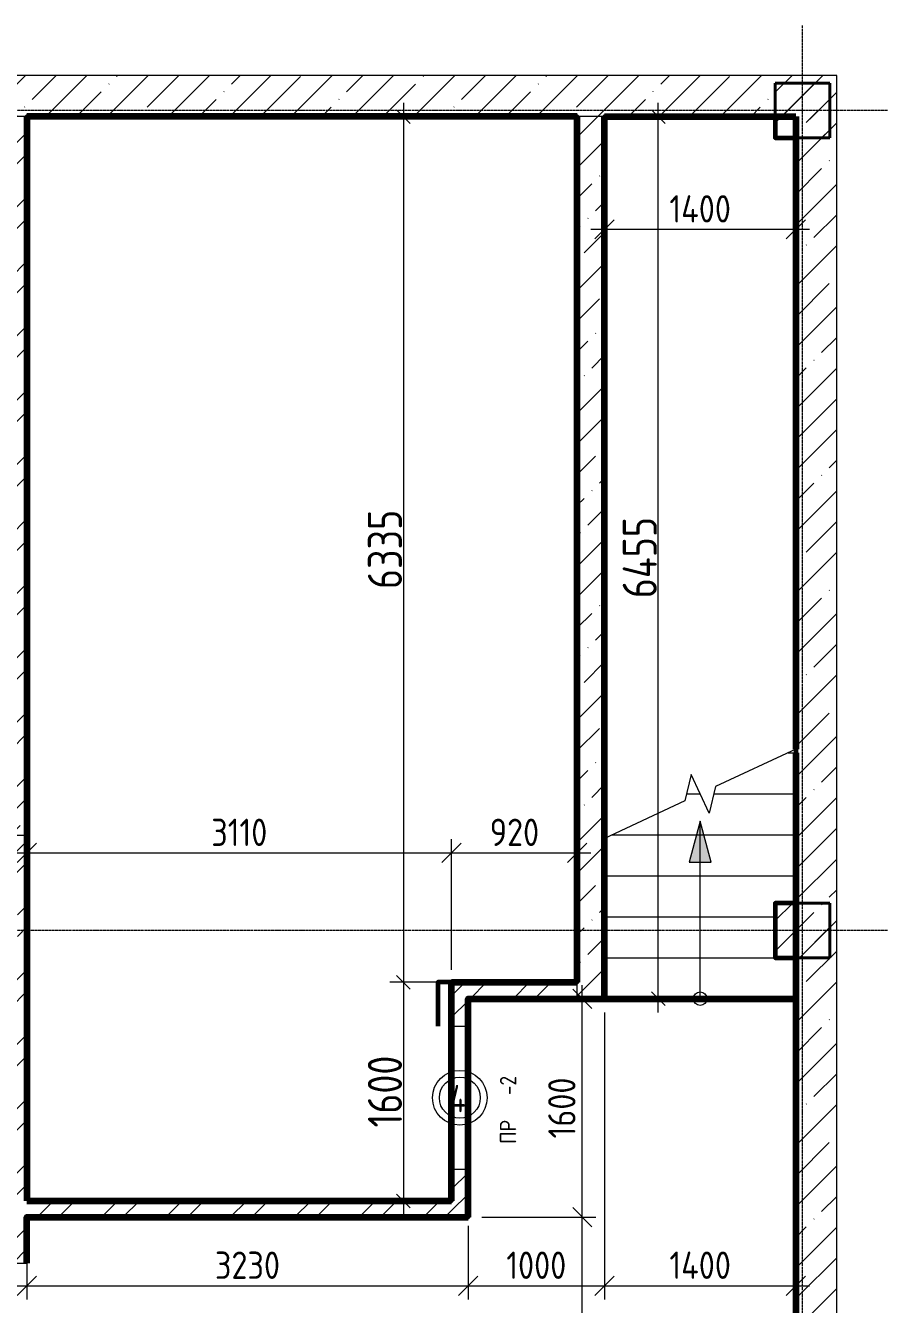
# Model space of a CAD drawing. Header units: millimetres. Extents: x -56773 to 221258, y -262288 to 26541.
# Drawn here: x 55910 to 62221, y 667 to 10027 of the extents above; entities that cross this region are included whole.
import ezdxf

# ---------------------------------------------------------------- set-up
doc = ezdxf.new("R2010")
doc.units = ezdxf.units.MM
doc.linetypes.add('ADSK_Линия сетки', pattern=[25, 20, -2.5, 0, -2.5])
for name, color, linetype, lineweight in [('3.1 Штукатурка для инвесторов', 5, 'Continuous', 60), ('3.2) Штук 4 вып Сентябрь', 162, 'Continuous', 120), ('4.3)Шпакл баз сент инв подв и 1 эт', 6, 'Continuous', 60), ('Лестницы', 7, 'Continuous', 9), ('Марки', 7, 'Continuous', 20), ('Марки дверей', 7, 'Continuous', 20), ('Несущие колонны', 7, 'Continuous', 18), ('Оси', 7, 'Continuous', 9), ('Размеры', 7, 'Continuous', 9), ('Стены внутренние', 7, 'Continuous', 18), ('Стены наружные', 7, 'Continuous', 18), ('Стены штриховка', 7, 'Continuous', 9), ('Стрелки вверх', 7, 'Continuous', 18)]:
    doc.layers.add(name, color=color, linetype=linetype, lineweight=lineweight)
doc.styles.add('GOST Common_3', font='', dxfattribs={"width": 0.9, "height": 200})
doc.styles.add('GOST Common_5', font='', dxfattribs={"width": 0.85, "height": 250})
doc.styles.add('GOST Common_9', font='', dxfattribs={"width": 0.9, "height": 120})
doc.styles.add('GOST Common_B', font='', dxfattribs={"width": 0.8, "height": 200})
doc.styles.get('GOST Common_3').set_extended_font_data('GOST Common')
doc.styles.get('GOST Common_5').set_extended_font_data('GOST Common')
doc.styles.get('GOST Common_9').set_extended_font_data('GOST Common')
doc.styles.get('GOST Common_B').set_extended_font_data('GOST Common', bold=True)
doc.dimstyles.new('ADSK_Основной_2_0_2', dxfattribs={"dimscale": 304.8, "dimtxt": 201.142999, "dimasz": 0.463911, "dimexe": 0.328084, "dimexo": 0.328084, "dimgap": 0.164042, "dimtad": 1, "dimdec": 3, "dimrnd": 0.001, "dimdsep": 46, "dimtxsty": 'GOST Common_3', "dimblk1": 'OBLIQUE', "dimblk2": 'OBLIQUE', "dimsah": 1, "dimcen": 0.09, "dimdle": 0.328084, "dimazin": 2, "dimtfac": 1, "dimtdec": 4, "dimtix": 1, "dimtmove": 0, "dimatfit": 3, "dimfxl": 1, "dimtvp": 1, "dimtolj": 1, "dimtzin": 0, "dimlwd": 20, "dimlwe": 20, "dimarcsym": 2})
doc.dimstyles.new('ADSK_Основной_окр', dxfattribs={"dimscale": 304.8, "dimtxt": 251.428749, "dimasz": 0.328084, "dimexe": 0.328084, "dimexo": 0.328084, "dimgap": 0.032808, "dimtad": 1, "dimdec": 0, "dimrnd": 5, "dimdsep": 46, "dimtxsty": 'GOST Common_5', "dimblk1": 'OBLIQUE', "dimblk2": 'OBLIQUE', "dimsah": 1, "dimcen": 0.09, "dimdle": 0.328084, "dimazin": 2, "dimtfac": 1, "dimtdec": 4, "dimtix": 1, "dimtmove": 0, "dimatfit": 3, "dimfxl": 1, "dimtvp": 1, "dimtolj": 1, "dimtzin": 0, "dimlwd": 20, "dimlwe": 20, "dimarcsym": 2})
pattern_1 = [(45, (0, 0), (-224.5064, 224.5064), []), (45, (224.5, 0), (-224.5064, 224.5064), [396.875, -79.375, 3.353, -76.022])]
pattern_2 = [(45, (0, 0), (-235.7317, 235.7317), []), (45, (157.15, 0), (-235.7317, 235.7317), [])]

# ---------------------------------------------------------------- blocks, each defined once
blk = doc.blocks.new('ADSK_КолоннаЖБ_Прямоугольная - 400x400 мм-1809659-Кладочный план подвала')
at = {"layer": 'Несущие колонны', "lineweight": 40}
for p, q in [((-200, 200), (200, 200)), ((-200, -200), (-200, 200)), ((200, 200), (200, -200)), ((200, -200), (-200, -200))]:
    blk.add_line(p, q, dxfattribs=at)
blk = doc.blocks.new('М_двери1 - Марка экземпляра 2-3719212-Кладочный план подвала')
at = {"layer": 'Марки дверей'}
for radius in [2, 1.5]:
    blk.add_circle((0, 0), radius, dxfattribs=at)
blk = doc.blocks.new('_Oblique')
at = {"color": 0, "linetype": 'ByBlock', "lineweight": -2}
blk.add_line((-0.5, -0.5), (0.5, 0.5), dxfattribs=at)
blk = doc.blocks.new('DIMBLOCK419-Кладочный план подвала')
at = {"layer": 'Defpoints', "color": 0, "lineweight": 25, "transparency": 16777216}
for p in [(55920, 1425), (59150, 1343), (59150, 804)]:
    blk.add_point(p, dxfattribs=at)
at = {"layer": 'Размеры', "color": 0, "lineweight": 20, "transparency": 16777216}
for p, q in [((55920, 1325), (55920, 704)), ((59150, 1243), (59150, 704)), ((55820, 804), (59250, 804))]:
    blk.add_line(p, q, dxfattribs=at)
at = {"layer": 'Размеры', "color": 0, "lineweight": 20, "transparency": 16777216, "xscale": 141.4, "yscale": 141.4, "zscale": 141.4, "rotation": 180}
blk.add_blockref('_Oblique', (55920, 804), dxfattribs=at)
at = {"layer": 'Размеры', "color": 0, "lineweight": 20, "transparency": 16777216, "xscale": 141.4, "yscale": 141.4, "zscale": 141.4}
blk.add_blockref('_Oblique', (59150, 804), dxfattribs=at)
at = {"layer": 'Размеры', "color": 0, "lineweight": 9, "transparency": 16777216, "insert": (57535, 954), "char_height": 200, "width": 605.475, "attachment_point": 5, "style": 'GOST Common_3'}
blk.add_mtext('\\A1;3230', dxfattribs=at)
blk = doc.blocks.new('DIMBLOCK420-Кладочный план подвала')
at = {"layer": 'Defpoints', "color": 0, "lineweight": 25, "transparency": 16777216}
for p in [(60150, 2905), (59150, 1343), (60150, 804)]:
    blk.add_point(p, dxfattribs=at)
at = {"layer": 'Размеры', "color": 0, "lineweight": 20, "transparency": 16777216}
for p, q in [((60150, 2805), (60150, 704)), ((59150, 1243), (59150, 704)), ((59050, 804), (60250, 804))]:
    blk.add_line(p, q, dxfattribs=at)
at = {"layer": 'Размеры', "color": 0, "lineweight": 20, "transparency": 16777216, "xscale": 141.4, "yscale": 141.4, "zscale": 141.4, "rotation": 180}
blk.add_blockref('_Oblique', (59150, 804), dxfattribs=at)
at = {"layer": 'Размеры', "color": 0, "lineweight": 20, "transparency": 16777216, "xscale": 141.4, "yscale": 141.4, "zscale": 141.4}
blk.add_blockref('_Oblique', (60150, 804), dxfattribs=at)
at = {"layer": 'Размеры', "color": 0, "lineweight": 9, "transparency": 16777216, "insert": (59650, 954), "char_height": 200, "width": 560.473, "attachment_point": 5, "style": 'GOST Common_3'}
blk.add_mtext('\\A1;1000', dxfattribs=at)
blk = doc.blocks.new('DIMBLOCK421-Кладочный план подвала')
at = {"layer": 'Defpoints', "color": 0, "lineweight": 25, "transparency": 16777216}
for p in [(60150, 2905), (61550, 904), (61550, 804)]:
    blk.add_point(p, dxfattribs=at)
at = {"layer": 'Размеры', "color": 0, "lineweight": 20, "transparency": 16777216}
for p, q in [((60150, 2805), (60150, 704)), ((60050, 804), (61650, 804)), ((61550, 804), (61550, 704))]:
    blk.add_line(p, q, dxfattribs=at)
at = {"layer": 'Размеры', "color": 0, "lineweight": 20, "transparency": 16777216, "xscale": 141.4, "yscale": 141.4, "zscale": 141.4, "rotation": 180}
blk.add_blockref('_Oblique', (60150, 804), dxfattribs=at)
at = {"layer": 'Размеры', "color": 0, "lineweight": 20, "transparency": 16777216, "xscale": 141.4, "yscale": 141.4, "zscale": 141.4}
blk.add_blockref('_Oblique', (61550, 804), dxfattribs=at)
at = {"layer": 'Размеры', "color": 0, "lineweight": 9, "transparency": 16777216, "insert": (60850, 954), "char_height": 200, "width": 580.928, "attachment_point": 5, "style": 'GOST Common_3'}
blk.add_mtext('\\A1;1400', dxfattribs=at)
blk = doc.blocks.new('DIMBLOCK422-Кладочный план подвала')
at = {"layer": 'Defpoints', "color": 0, "lineweight": 25, "transparency": 16777216}
for p in [(59150, 1305), (59987.1, 1305), (59887.1, -1195)]:
    blk.add_point(p, dxfattribs=at)
at = {"layer": 'Размеры', "color": 0, "lineweight": 20, "transparency": 16777216}
for p, q in [((59987.1, -1295), (59987.1, 1405)), ((59250, 1305), (60087.1, 1305)), ((59987.1, -1195), (60087.1, -1195))]:
    blk.add_line(p, q, dxfattribs=at)
at = {"layer": 'Размеры', "color": 0, "lineweight": 20, "transparency": 16777216, "xscale": 141.4, "yscale": 141.4, "zscale": 141.4}
for p, rotation in [((59987.1, 1305), 90), ((59987.1, -1195), 270)]:
    blk.add_blockref('_Oblique', p, dxfattribs=dict(at, rotation=rotation))
at = {"layer": 'Размеры', "color": 0, "lineweight": 9, "transparency": 16777216, "insert": (59837.1, 55), "char_height": 200, "width": 605.475, "attachment_point": 5, "rotation": 90, "style": 'GOST Common_3'}
blk.add_mtext('\\A1;2500', dxfattribs=at)
blk = doc.blocks.new('DIMBLOCK423-Кладочный план подвала')
at = {"layer": 'Defpoints', "color": 0, "lineweight": 25, "transparency": 16777216}
for p in [(59887.1, 2905), (59987.1, 2905), (59150, 1305)]:
    blk.add_point(p, dxfattribs=at)
at = {"layer": 'Размеры', "color": 0, "lineweight": 20, "transparency": 16777216}
for p, q in [((59987.1, 1205), (59987.1, 3005)), ((59987.1, 2905), (60087.1, 2905)), ((59250, 1305), (60087.1, 1305))]:
    blk.add_line(p, q, dxfattribs=at)
at = {"layer": 'Размеры', "color": 0, "lineweight": 20, "transparency": 16777216, "xscale": 141.4, "yscale": 141.4, "zscale": 141.4}
for p, rotation in [((59987.1, 2905), 90), ((59987.1, 1305), 270)]:
    blk.add_blockref('_Oblique', p, dxfattribs=dict(at, rotation=rotation))
at = {"layer": 'Размеры', "color": 0, "lineweight": 9, "transparency": 16777216, "insert": (59837.1, 2105), "char_height": 200, "width": 560.473, "attachment_point": 5, "rotation": 90, "style": 'GOST Common_3'}
blk.add_mtext('\\A1;1600', dxfattribs=at)
blk = doc.blocks.new('DIMBLOCK424-Кладочный план подвала')
at = {"layer": 'Defpoints', "color": 0, "lineweight": 25, "transparency": 16777216}
for p in [(60472, 9361.7), (60542.7, 9361.7), (60150, 2905)]:
    blk.add_point(p, dxfattribs=at)
at = {"layer": 'Размеры', "color": 0, "lineweight": 20, "transparency": 16777216}
for p, q in [((60542.7, 2805), (60542.7, 9461.7)), ((60572, 9361.7), (60642.7, 9361.7)), ((60250, 2905), (60642.7, 2905))]:
    blk.add_line(p, q, dxfattribs=at)
at = {"layer": 'Размеры', "color": 0, "lineweight": 20, "transparency": 16777216, "xscale": 100, "yscale": 100, "zscale": 100}
for p, rotation in [((60542.7, 9361.7), 90), ((60542.7, 2905), 270)]:
    blk.add_blockref('_Oblique', p, dxfattribs=dict(at, rotation=rotation))
at = {"layer": 'Размеры', "color": 0, "lineweight": 9, "transparency": 16777216, "insert": (60407.7, 6133.3), "char_height": 250, "width": 721.047, "attachment_point": 5, "rotation": 90, "style": 'GOST Common_5'}
blk.add_mtext('\\A1;6455', dxfattribs=at)
blk = doc.blocks.new('DIMBLOCK425-Кладочный план подвала')
at = {"layer": 'Defpoints', "color": 0, "lineweight": 25, "transparency": 16777216}
for p in [(61550, 8536.1), (60150, 7705), (61550, 7705)]:
    blk.add_point(p, dxfattribs=at)
at = {"layer": 'Размеры', "color": 0, "lineweight": 20, "transparency": 16777216}
for p, q in [((60150, 7805), (60150, 8636.1)), ((61550, 7805), (61550, 8636.1)), ((60050, 8536.1), (61650, 8536.1))]:
    blk.add_line(p, q, dxfattribs=at)
at = {"layer": 'Размеры', "color": 0, "lineweight": 20, "transparency": 16777216, "xscale": 141.4, "yscale": 141.4, "zscale": 141.4, "rotation": 180}
blk.add_blockref('_Oblique', (60150, 8536.1), dxfattribs=at)
at = {"layer": 'Размеры', "color": 0, "lineweight": 20, "transparency": 16777216, "xscale": 141.4, "yscale": 141.4, "zscale": 141.4}
blk.add_blockref('_Oblique', (61550, 8536.1), dxfattribs=at)
at = {"layer": 'Размеры', "color": 0, "lineweight": 9, "transparency": 16777216, "insert": (60850, 8686.1), "char_height": 200, "width": 580.928, "attachment_point": 5, "style": 'GOST Common_3'}
blk.add_mtext('\\A1;1400', dxfattribs=at)
blk = doc.blocks.new('DIMBLOCK426-Кладочный план подвала')
at = {"layer": 'Defpoints', "color": 0, "lineweight": 25, "transparency": 16777216}
for p in [(55920, 4072.5), (59030, 3972.5), (59030, 3017)]:
    blk.add_point(p, dxfattribs=at)
at = {"layer": 'Размеры', "color": 0, "lineweight": 20, "transparency": 16777216}
for p, q in [((59030, 3117), (59030, 4072.5)), ((55820, 3972.5), (59130, 3972.5)), ((55920, 3972.5), (55920, 3872.5))]:
    blk.add_line(p, q, dxfattribs=at)
at = {"layer": 'Размеры', "color": 0, "lineweight": 20, "transparency": 16777216, "xscale": 141.4, "yscale": 141.4, "zscale": 141.4, "rotation": 180}
blk.add_blockref('_Oblique', (55920, 3972.5), dxfattribs=at)
at = {"layer": 'Размеры', "color": 0, "lineweight": 20, "transparency": 16777216, "xscale": 141.4, "yscale": 141.4, "zscale": 141.4}
blk.add_blockref('_Oblique', (59030, 3972.5), dxfattribs=at)
at = {"layer": 'Размеры', "color": 0, "lineweight": 9, "transparency": 16777216, "insert": (57475, 4122.5), "char_height": 200, "width": 515.472, "attachment_point": 5, "style": 'GOST Common_3'}
blk.add_mtext('\\A1;3110', dxfattribs=at)
blk = doc.blocks.new('DIMBLOCK427-Кладочный план подвала')
at = {"layer": 'Defpoints', "color": 0, "lineweight": 25, "transparency": 16777216}
for p in [(59950, 4072.5), (59950, 3972.5), (59030, 3017)]:
    blk.add_point(p, dxfattribs=at)
at = {"layer": 'Размеры', "color": 0, "lineweight": 20, "transparency": 16777216}
for p, q in [((59030, 3117), (59030, 4072.5)), ((58930, 3972.5), (60050, 3972.5)), ((59950, 3972.5), (59950, 3872.5))]:
    blk.add_line(p, q, dxfattribs=at)
at = {"layer": 'Размеры', "color": 0, "lineweight": 20, "transparency": 16777216, "xscale": 141.4, "yscale": 141.4, "zscale": 141.4, "rotation": 180}
blk.add_blockref('_Oblique', (59030, 3972.5), dxfattribs=at)
at = {"layer": 'Размеры', "color": 0, "lineweight": 20, "transparency": 16777216, "xscale": 141.4, "yscale": 141.4, "zscale": 141.4}
blk.add_blockref('_Oblique', (59950, 3972.5), dxfattribs=at)
at = {"layer": 'Размеры', "color": 0, "lineweight": 9, "transparency": 16777216, "insert": (59490, 4122.5), "char_height": 200, "width": 454.106, "attachment_point": 5, "style": 'GOST Common_3'}
blk.add_mtext('\\A1;920', dxfattribs=at)
blk = doc.blocks.new('DIMBLOCK428-Кладочный план подвала')
at = {"layer": 'Defpoints', "color": 0, "lineweight": 25, "transparency": 16777216}
for p in [(58747.4, 9361.7), (58676.7, 3025), (59030, 3025)]:
    blk.add_point(p, dxfattribs=at)
at = {"layer": 'Размеры', "color": 0, "lineweight": 20, "transparency": 16777216}
for p, q in [((58676.7, 9461.7), (58676.7, 2925)), ((58647.4, 9361.7), (58576.7, 9361.7)), ((58930, 3025), (58576.7, 3025))]:
    blk.add_line(p, q, dxfattribs=at)
at = {"layer": 'Размеры', "color": 0, "lineweight": 20, "transparency": 16777216, "xscale": 100, "yscale": 100, "zscale": 100}
for p, rotation in [((58676.7, 9361.7), 90), ((58676.7, 3025), 270)]:
    blk.add_blockref('_Oblique', p, dxfattribs=dict(at, rotation=rotation))
at = {"layer": 'Размеры', "color": 0, "lineweight": 9, "transparency": 16777216, "insert": (58541.7, 6193.3), "char_height": 250, "width": 695.477, "attachment_point": 5, "rotation": 90, "style": 'GOST Common_5'}
blk.add_mtext('\\A1;6335', dxfattribs=at)
blk = doc.blocks.new('DIMBLOCK429-Кладочный план подвала')
at = {"layer": 'Defpoints', "color": 0, "lineweight": 25, "transparency": 16777216}
for p in [(59030, 3025), (58676.7, 1425), (58747.4, 1425)]:
    blk.add_point(p, dxfattribs=at)
at = {"layer": 'Размеры', "color": 0, "lineweight": 20, "transparency": 16777216}
for p, q in [((58676.7, 3125), (58676.7, 1325)), ((58930, 3025), (58576.7, 3025)), ((58647.4, 1425), (58576.7, 1425))]:
    blk.add_line(p, q, dxfattribs=at)
at = {"layer": 'Размеры', "color": 0, "lineweight": 20, "transparency": 16777216, "xscale": 100, "yscale": 100, "zscale": 100}
for p, rotation in [((58676.7, 3025), 90), ((58676.7, 1425), 270)]:
    blk.add_blockref('_Oblique', p, dxfattribs=dict(at, rotation=rotation))
at = {"layer": 'Размеры', "color": 0, "lineweight": 9, "transparency": 16777216, "insert": (58541.7, 2225), "char_height": 250, "width": 644.339, "attachment_point": 5, "rotation": 90, "style": 'GOST Common_5'}
blk.add_mtext('\\A1;1600', dxfattribs=at)
blk = doc.blocks.new('DIMBLOCK443-Кладочный план подвала')
at = {"layer": 'Defpoints', "color": 0, "lineweight": 25, "transparency": 16777216}
for p in [(55800, 4201), (55800, 4101), (55350, 3655)]:
    blk.add_point(p, dxfattribs=at)
at = {"layer": 'Размеры', "color": 0, "lineweight": 20, "transparency": 16777216}
for p, q in [((55350, 3755), (55350, 4201)), ((55350, 4101), (55208.6, 4101)), ((55350, 4101), (55800, 4101)), ((55800, 4101), (55800, 4001)), ((55800, 4101), (55941.4, 4101))]:
    blk.add_line(p, q, dxfattribs=at)
at = {"layer": 'Размеры', "color": 0, "lineweight": 20, "transparency": 16777216, "xscale": 141.4, "yscale": 141.4, "zscale": 141.4}
blk.add_blockref('_Oblique', (55350, 4101), dxfattribs=at)
at = {"layer": 'Размеры', "color": 0, "lineweight": 20, "transparency": 16777216, "xscale": 141.4, "yscale": 141.4, "zscale": 141.4, "rotation": 180}
blk.add_blockref('_Oblique', (55800, 4101), dxfattribs=at)
at = {"layer": 'Размеры', "color": 0, "lineweight": 9, "transparency": 16777216, "insert": (55575, 4251), "char_height": 200, "width": 474.561, "attachment_point": 5, "style": 'GOST Common_3'}
blk.add_mtext('\\A1;450', dxfattribs=at)

msp = doc.modelspace()

# ---------------------------------------------------------------- hatches: boundary and pattern name
at = {"layer": 'Несущие колонны', "lineweight": 9}
h = msp.add_hatch(dxfattribs=at)
h.set_pattern_fill('FP_3', color=256, style=0, pattern_type=2)
h.set_pattern_definition(pattern_1)
h.paths.add_polyline_path([(61800, 9204.969), (61800, 9604.969), (61400, 9604.969), (61400, 9204.969)])
h = msp.add_hatch(dxfattribs=at)
h.set_pattern_fill('FP_3', color=256, style=0, pattern_type=2)
h.set_pattern_definition(pattern_1)
h.paths.add_polyline_path([(61800, 3204.969), (61800, 3604.969), (61400, 3604.969), (61400, 3204.969)])
at = {"layer": 'Стены внутренние', "lineweight": 9}
h = msp.add_hatch(dxfattribs=at)
h.set_pattern_fill('FP_3', color=256, style=0, pattern_type=2)
h.set_pattern_definition(pattern_1)
h.paths.add_polyline_path([(61850, 9361.6677), (61850, 9661.6677), (49665, 9661.6677), (49665, 9361.6677), (61550, 9361.6677)])
h = msp.add_hatch(dxfattribs=at)
h.set_pattern_fill('FP_2', color=256, style=0, pattern_type=2)
h.set_pattern_definition(pattern_2)
h.paths.add_polyline_path([(55920, 2604.969), (55920, 9361.6677), (55800, 9361.6677), (55800, 3654.969), (55850, 3654.969), (55850, 3154.969), (55800, 3154.969), (55800, 2604.969)])
h = msp.add_hatch(dxfattribs=at)
h.set_pattern_fill('FP_3', color=256, style=0, pattern_type=2)
h.set_pattern_definition(pattern_1)
h.paths.add_polyline_path([(61850, -7245.031), (61850, -1245.031), (61550, -1245.031), (61550, -7245.031)])
h.paths.add_polyline_path([(61850, -745.031), (61850, 9361.6677), (61550, 9361.6677), (61550, -745.031)])
h = msp.add_hatch(dxfattribs=at)
h.set_pattern_fill('FP_2', color=256, style=0, pattern_type=2)
h.set_pattern_definition(pattern_2)
h.paths.add_polyline_path([(59950, 2904.969), (59950, 3024.969), (59030, 3024.969), (59030, 2904.969), (59150, 2904.969)])
h = msp.add_hatch(dxfattribs=at)
h.set_pattern_fill('FP_2', color=256, style=0, pattern_type=2)
h.set_pattern_definition(pattern_2)
h.paths.add_polyline_path([(59150, 1304.969), (59150, 1654.969), (59030, 1654.969), (59030, 1304.969)])
h.paths.add_polyline_path([(59150, 2704.969), (59150, 2904.969), (59030, 2904.969), (59030, 2704.969)])
h = msp.add_hatch(dxfattribs=at)
h.set_pattern_fill('FP_2', color=256, style=0, pattern_type=2)
h.set_pattern_definition(pattern_2)
h.paths.add_polyline_path([(55920, 1424.969), (55920, 2604.969), (55800, 2604.969), (55800, 1424.969)])
h = msp.add_hatch(dxfattribs=at)
h.set_pattern_fill('FP_2', color=256, style=0, pattern_type=2)
h.set_pattern_definition(pattern_2)
h.paths.add_polyline_path([(59030, 1304.969), (59030, 1424.969), (55800, 1424.969), (55800, 1304.969), (58221.4367, 1304.969)])
h = msp.add_hatch(dxfattribs=at)
h.set_pattern_fill('FP_2', color=256, style=0, pattern_type=2)
h.set_pattern_definition(pattern_2)
h.paths.add_polyline_path([(55850, -1195.031), (55920, -1195.031), (55920, -580.031), (55800, -580.031), (55800, -745.031), (55850, -745.031), (55850, -836.281)])
h.paths.add_polyline_path([(55800, 969.969), (55920, 969.969), (55920, 1304.969), (55800, 1304.969)])
at = {"layer": 'Стены наружные', "lineweight": 9}
h = msp.add_hatch(dxfattribs=at)
h.set_pattern_fill('FP_1', color=256, style=0, pattern_type=2)
h.set_pattern_definition([(45, (0, 0), (84.19025, 308.69666), [396.875, -79.375, 3.353, -76.022])])
h.paths.add_polyline_path([(60150, 2904.969), (60150, 9361.6677), (59950, 9361.6677), (59950, 2904.969)])
at = {"layer": 'Стрелки вверх'}
msp.add_hatch(color=256, dxfattribs=at).paths.add_polyline_path([(60930.3848, 3904.969), (60850, 4204.969), (60769.6152, 3904.969)])

# ---------------------------------------------------------------- linework, layer by layer
at = {"layer": '3.1 Штукатурка для инвесторов'}
for points in [[(55920, 1424.969), (55920, 9361.6677), (59950, 9361.6677), (59950, 3024.969), (58930, 3024.969), (58930, 2704.969)], [(59150, 2704.969), (59150, 2904.969), (60150, 2904.969), (60150, 9361.6677), (61400, 9361.6677), (61400, 9204.969), (61550, 9204.969), (61550, 3604.969), (61400, 3604.969), (61400, 3204.969), (61550, 3204.969), (61550, -745.031), (61350, -745.031), (61350, -1195.031), (61175, -1195.031), (61175, -1315.031), (61550, -1315.031)], [(55920, 969.969), (55920, 1304.969), (59150, 1304.969), (59150, 1654.969)], [(59030, 1654.969), (59030, 1424.969), (55920, 1424.969)]]:
    msp.add_lwpolyline(points, dxfattribs=at)
at = {"layer": '3.2) Штук 4 вып Сентябрь'}
for p, q in [((59950, 9361.6677), (55920, 9361.6677)), ((55920, 9361.6677), (55920, 1424.969)), ((59950, 3024.969), (59950, 9361.6677)), ((60150, 9361.6677), (61550, 9361.6677)), ((60150, 2904.969), (60150, 9361.6677)), ((61550, 9361.6677), (61550, 4731.3843)), ((61550, 4704.969), (61550, -745.031)), ((59030, 3024.969), (59950, 3024.969)), ((59030, 1424.969), (59030, 3024.969)), ((59950, 3024.969), (59950, 3024.969)), ((55920, 1424.969), (59030, 1424.969)), ((59030, 1424.969), (59030, 1424.969))]:
    msp.add_line(p, q, dxfattribs=at)
for points in [[(59150, 1304.969), (59150, 2904.969), (61550, 2904.969), (61550, -1195.031), (55920, -1195.031), (55920, -580.031)], [(55920, 969.969), (55920, 1304.969), (59150, 1304.969)]]:
    msp.add_lwpolyline(points, dxfattribs=at)
at = {"layer": '4.3)Шпакл баз сент инв подв и 1 эт'}
for p, q in [((59950, 9361.6677), (55920, 9361.6677)), ((55920, 9361.6677), (55920, 1424.969)), ((59950, 3024.969), (59950, 9361.6677)), ((59030, 3024.969), (59950, 3024.969)), ((59030, 1424.969), (59030, 3024.969)), ((59950, 3024.969), (59950, 3024.969)), ((61550, 2904.969), (61550, -745.031)), ((55920, 1424.969), (59030, 1424.969)), ((59030, 1424.969), (59030, 1424.969))]:
    msp.add_line(p, q, dxfattribs=at)
for points in [[(59150, 1304.969), (59150, 2904.969), (61550, 2904.969), (61550, -1195.031), (55920, -1195.031), (55920, -580.031)], [(55920, 969.969), (55920, 1304.969), (59150, 1304.969)]]:
    msp.add_lwpolyline(points, dxfattribs=at)
at = {"layer": 'Лестницы'}
for p, q in [((61550, 4731.3843), (60963.2885, 4457.7963)), ((61493.3521, 4704.969), (61550, 4704.969)), ((61493.3521, 4704.969), (61550, 4704.969)), ((61550, 4704.969), (61550, 4731.3843)), ((60783.9659, 4546.5796), (60736.7115, 4352.1417)), ((60916.0341, 4263.3584), (60783.9659, 4546.5796)), ((60749.5502, 4404.969), (60850, 4404.969)), ((60749.5502, 4404.969), (60850, 4404.969)), ((60963.2885, 4457.7963), (60916.0341, 4263.3584)), ((60950.4498, 4404.969), (61550, 4404.969)), ((60950.4498, 4404.969), (61550, 4404.969)), ((60736.7115, 4352.1417), (60150, 4078.5536)), ((60206.6479, 4104.969), (61550, 4104.969)), ((60206.6479, 4104.969), (61550, 4104.969)), ((60150, 3804.969), (61550, 3804.969)), ((60150, 3804.969), (61550, 3804.969)), ((60150, 3504.969), (61400, 3504.969)), ((60150, 3504.969), (61400, 3504.969)), ((60150, 3204.969), (61400, 3204.969)), ((60150, 3204.969), (61400, 3204.969)), ((60150, 2904.969), (61550, 2904.969)), ((60150, 2904.969), (61550, 2904.969))]:
    msp.add_line(p, q, dxfattribs=at)
at = {"layer": 'Несущие колонны', "lineweight": 9}
for p, q in [((61800, 9604.969), (61400, 9604.969)), ((61400, 9604.969), (61400, 9204.969)), ((61800, 9204.969), (61800, 9604.969)), ((61400, 9204.969), (61800, 9204.969)), ((61800, 3604.969), (61400, 3604.969)), ((61400, 3604.969), (61400, 3204.969)), ((61800, 3204.969), (61800, 3604.969)), ((61400, 3204.969), (61800, 3204.969))]:
    msp.add_line(p, q, dxfattribs=at)
at = {"layer": 'Оси', "linetype": 'ADSK_Линия сетки', "lineweight": 5}
for p, q in [((61600, -10973.8823), (61600, 10027.4451)), ((62221.372, 9404.969), (-25240.0967, 9404.969)), ((62221.372, 3404.969), (-25240.0967, 3404.969))]:
    msp.add_line(p, q, dxfattribs=at)
at = {"layer": 'Стены внутренние', "lineweight": 5}
for p, q in [((61850, 9661.6677), (49665, 9661.6677)), ((61850, -745.031), (61850, 9661.6677)), ((55920, 9361.6677), (59950, 9361.6677)), ((55920, 1424.969), (55920, 9361.6677)), ((59950, 3024.969), (59030, 3024.969)), ((59030, 3024.969), (59030, 2704.969)), ((59150, 2904.969), (59950, 2904.969)), ((59150, 2704.969), (59150, 2904.969)), ((59030, 2704.969), (59150, 2704.969)), ((59150, 1654.969), (59030, 1654.969)), ((59030, 1654.969), (59030, 1424.969)), ((59150, 1304.969), (59150, 1654.969)), ((59030, 1424.969), (55920, 1424.969)), ((55920, 1304.969), (59150, 1304.969)), ((55920, 969.969), (55920, 1304.969)), ((55800, 969.969), (55920, 969.969))]:
    msp.add_line(p, q, dxfattribs=at)
at = {"layer": 'Стены наружные', "lineweight": 9}
for p, q in [((59950, 9361.6677), (59950, 3024.969)), ((59950, 2904.969), (60150, 2904.969))]:
    msp.add_line(p, q, dxfattribs=at)
at = {"layer": 'Стены штриховка', "lineweight": 9}
for p, q in [((55920, 9361.6677), (55800, 9361.6677)), ((60150, 9361.6677), (59950, 9361.6677)), ((59950, 2904.969), (59950, 3024.969))]:
    msp.add_line(p, q, dxfattribs=at)
at = {"layer": 'Стрелки вверх'}
for p, q in [((60850, 4204.969), (60769.6152, 3904.969)), ((60850, 4104.969), (60850, 4204.969)), ((60930.3848, 3904.969), (60850, 4204.969)), ((60850, 3804.969), (60850, 4104.969)), ((60769.6152, 3904.969), (60930.3848, 3904.969)), ((60850, 3504.969), (60850, 3804.969)), ((60850, 3204.969), (60850, 3504.969)), ((60850, 2904.969), (60850, 3204.969))]:
    msp.add_line(p, q, dxfattribs=at)
msp.add_circle((60850, 2904.969), 50, dxfattribs=at)

# ---------------------------------------------------------------- block references
at = {"layer": 'Марки дверей', "xscale": 99.99999999999993, "yscale": 99.99999999999993, "zscale": 99.99999999999993}
msp.add_blockref('М_двери1 - Марка экземпляра 2-3719212-Кладочный план подвала', (59090, 2179.969), dxfattribs=at)
at = {"layer": 'Несущие колонны', "lineweight": 40, "rotation": 89.9999999999999}
for p in [(61600, 9404.969), (61600, 3404.969)]:
    msp.add_blockref('ADSK_КолоннаЖБ_Прямоугольная - 400x400 мм-1809659-Кладочный план подвала', p, dxfattribs=at)

# ---------------------------------------------------------------- texts
at = {"layer": 'Марки', "lineweight": 9, "char_height": 120, "attachment_point": 1, "rotation": 90, "style": 'GOST Common_9'}
for s, insert, width in [('-2', (59383.6632, 2199.1252), 389.620125), ('ПР', (59383.6632, 1841.9377), 432.91125)]:
    msp.add_mtext(s, dxfattribs=dict(at, insert=insert, width=width))
at = {"layer": 'Марки дверей', "lineweight": 5, "insert": (59017.9426, 2273.6279), "char_height": 200, "width": 166.751, "attachment_point": 1, "style": 'GOST Common_B'}
msp.add_mtext('\\fGOST Common|b1|i0|c204|p34|;\\W.8;4', dxfattribs=at)

# ---------------------------------------------------------------- dimensions: what is measured, and where the dimension line sits
at = {"layer": 'Размеры', "lineweight": 9}
for base, p1, p2, dimstyle, override, picture, middle in [((58676.7268, 3024.969), (58747.4375, 9361.6677), (59030, 3024.969), 'ADSK_Основной_окр', {"dimpost": '<>', "dimfxl": 6342.995536}, 'DIMBLOCK428-Кладочный план подвала', (58541.7268, 6193.3183)), ((60542.746, 9361.6677), (60150, 2904.969), (60472.0353, 9361.6677), 'ADSK_Основной_окр', {"dimpost": '<>', "dimfxl": 6464.724684}, 'DIMBLOCK424-Кладочный план подвала', (60407.746, 6133.3183)), ((58676.7268, 1424.969), (59030, 3024.969), (58747.4375, 1424.969), 'ADSK_Основной_окр', {"dimpost": '<>', "dimfxl": 1624.758928}, 'DIMBLOCK429-Кладочный план подвала', (58541.7268, 2224.969)), ((59987.063, 2904.969), (59150, 1304.969), (59887.0781, 2904.969), 'ADSK_Основной_2_0_2', {"dimpost": '<>', "dimfxl": 1761.614086}, 'DIMBLOCK423-Кладочный план подвала', (59837.063, 2104.969)), ((59987.063, 1304.969), (59887.0781, -1195.031), (59150, 1304.969), 'ADSK_Основной_2_0_2', {"dimpost": '<>', "dimfxl": 2606.392946}, 'DIMBLOCK422-Кладочный план подвала', (59837.063, 54.969))]:
    dim = msp.add_linear_dim(base=base, p1=p1, p2=p2, angle=90, dimstyle=dimstyle, override=override, dxfattribs=at)
    dim.commit()
    dim.dimension.update_dxf_attribs({"geometry": picture, "text_midpoint": middle})
for base, p1, p2, override, picture, middle in [((61550, 8536.116), (60150, 7704.969), (61550, 7704.969), {"dimpost": '<>', "dimfxl": 1400}, 'DIMBLOCK425-Кладочный план подвала', (60850, 8686.116)), ((55800, 4100.9898), (55350, 3654.969), (55800, 4200.9747), {"dimpost": '<>', "dimfxl": 707.546668}, 'DIMBLOCK443-Кладочный план подвала', (55575, 4250.9898)), ((59030, 3972.5023), (55920, 4072.4872), (59030, 3016.969), {"dimpost": '<>', "dimfxl": 3284.237932}, 'DIMBLOCK426-Кладочный план подвала', (57475, 4122.5023)), ((59950, 3972.5023), (59030, 3016.969), (59950, 4072.4872), {"dimpost": '<>', "dimfxl": 1400.185271}, 'DIMBLOCK427-Кладочный план подвала', (59490, 4122.5023)), ((60150, 803.9731), (59150, 1342.969), (60150, 2904.969), {"dimpost": '<>', "dimfxl": 1854.681644}, 'DIMBLOCK420-Кладочный план подвала', (59650, 953.9731)), ((61550, 803.9731), (60150, 2904.969), (61550, 903.958), {"dimpost": '<>', "dimfxl": 2442.139422}, 'DIMBLOCK421-Кладочный план подвала', (60850, 953.9731)), ((59150, 803.9731), (55920, 1424.969), (59150, 1342.969), {"dimpost": '<>', "dimfxl": 3231.040699}, 'DIMBLOCK419-Кладочный план подвала', (57535, 953.9731))]:
    dim = msp.add_linear_dim(base=base, p1=p1, p2=p2, dimstyle='ADSK_Основной_2_0_2', override=override, dxfattribs=at)
    dim.commit()
    dim.dimension.update_dxf_attribs({"geometry": picture, "text_midpoint": middle})

doc.saveas('drawing.dxf')
